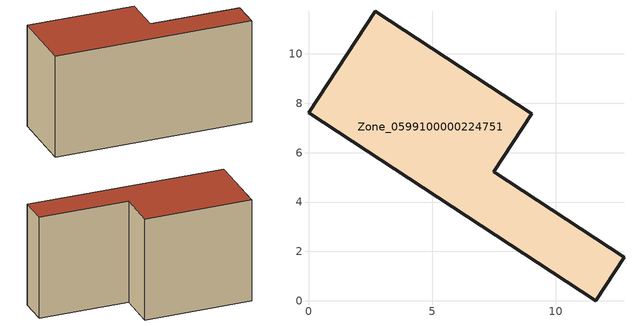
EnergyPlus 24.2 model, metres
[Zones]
Zone_0599100000224751
 floor ground (C_G): 0,7.62 2.69,11.72 9.03,7.58 7.49,5.23 12.77,1.77 11.63,0 z0
 wall outside (C_F): 11.63,0 12.77,1.77 7.49,5.23 9.03,7.58 2.69,11.72 0,7.62 11.63,0 z0:7.41
 roof outside (C_R): 2.69,11.72 0,7.62 11.63,0 12.77,1.77 7.49,5.23 9.03,7.58 z7.41
[BUILDING]
Pand.0599100000224751: North Axis=0; Terrain=City; Loads Convergence Tolerance Value=0.04; Temperature Convergence Tolerance Value=0.4; Solar Distribution=FullExterior; Maximum Number of Warmup Days=25; Minimum Number of Warmup Days=1
[Site:Location]
Rotterdam.The.Hague.AP_ZH_NLD Design_Conditions: Latitude=51.96; Longitude=4.45; Time Zone=1; Elevation=-4.5
[SITE:GROUNDTEMPERATURE:BUILDINGSURFACE]
18, 18, 18, 18, 18, 18, 18, 18, 18, 18, 18, 18
[MATERIAL] Thermal Absorptance=0.9; Solar Absorptance=0.7; Visible Absorptance=0.7
Name | Roughness | Thickness | Conductivity | Density | Specific Heat
G.TI.1946 | MediumSmooth | 0.15 | 1 | 540 | 1210
F.TI.1946 | Rough | 0.3 | 0.857143 | 1920 | 840
R.TI.1946 | MediumRough | 0.2 | 0.1 | 1500 | 1000
[CONSTRUCTION]
C_G: G.TI.1946
C_F: F.TI.1946
C_R: R.TI.1946
[ZONE]
Zone_0599100000224751: Type=1; Multiplier=1; Ceiling Height=Autocalculate; Volume=Autocalculate; Floor Area=autocalculate; Part of Total Floor Area=Yes
[ZONEINFILTRATION:DESIGNFLOWRATE]
Infil_Zone_0599100000224751: Zone or ZoneList or Space or SpaceList=Zone_0599100000224751; Schedule=AlwaysOn; Design Flow Rate Calculation Method=Flow/Area; Flow Rate per Floor Area=0.003; Constant Term Coefficient=1; Temperature Term Coefficient=0; Velocity Term Coefficient=0; Velocity Squared Term Coefficient=0
[HVACTEMPLATE:ZONE:IDEALLOADSAIRSYSTEM]
Zone_0599100000224751: Maximum Heating Supply Air Temperature=50; Minimum Cooling Supply Air Temperature=13; Maximum Heating Supply Air Humidity Ratio=0.0156; Minimum Cooling Supply Air Humidity Ratio=0.0077; Heating Limit=NoLimit; Cooling Limit=NoLimit; Dehumidification Control Type=ConstantSensibleHeatRatio; Cooling Sensible Heat Ratio=0.7; Dehumidification Setpoint=60; Humidification Control Type=None; Humidification Setpoint=30; Outdoor Air Method=None; Outdoor Air Flow Rate per Person=0.00944; Outdoor Air Flow Rate per Zone Floor Area=0; Outdoor Air Flow Rate per Zone=0; Demand Controlled Ventilation Type=None; Outdoor Air Economizer Type=NoEconomizer; Heat Recovery Type=None; Sensible Heat Recovery Effectiveness=0.7; Latent Heat Recovery Effectiveness=0.65
[ZONECONTROL:THERMOSTAT]
ThermostatControl_Zone_0599100000224751: Zone or ZoneList=Zone_0599100000224751; Control Type Schedule=DualSetpointControlType; Control 1=Thermostat_Zone_0599100000224751; Temperature Difference Between Cutout And Setpoint=0
[THERMOSTATSETPOINT:DUALSETPOINT]
Thermostat_Zone_0599100000224751: Heating Setpoint Temperature Schedule=HeatingSetpoint_Zone_0599100000224751; Cooling Setpoint Temperature Schedule=CoolingSetpoint_Zone_0599100000224751
[SCHEDULE:COMPACT]
HeatingSetpoint_Zone_0599100000224751: Through: 12/31, For: AllDays, Until: 24:00, 21
CoolingSetpoint_Zone_0599100000224751: Through: 12/31, For: AllDays, Until: 24:00, 24
DualSetpointControlType: Through: 12/31, For: AllDays, Until: 24:00, 4
AlwaysOn: Through: 12/31, For: AllDays, Until: 24:00, 1
